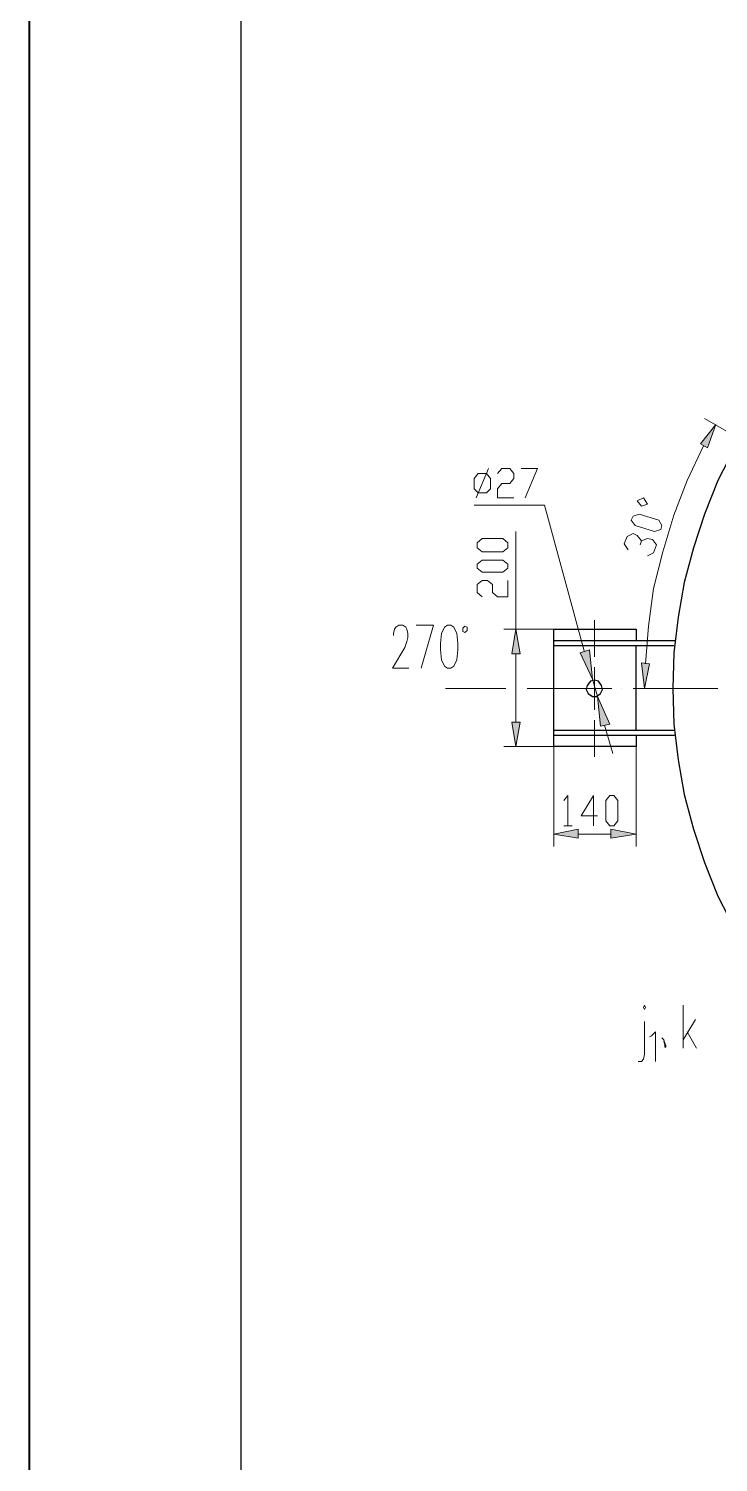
# Model space of a CAD drawing. Header units: inches. Extents: x -244 to 17, y 0 to 370.
# Drawn here: x -243.9 to -200.9, y 85.8 to 175.1 of the extents above; entities that cross this region are included whole.
import ezdxf

# ---------------------------------------------------------------- set-up
doc = ezdxf.new("R2010")
doc.units = ezdxf.units.IN
doc.header["$MEASUREMENT"] = 0
doc.layers.add('图层 1', color=7, linetype='Continuous')

# ---------------------------------------------------------------- blocks, each defined once
blk = doc.blocks.new('block 2')
at = {"layer": '图层 1', "true_color": 0xffffff}
h = blk.add_hatch(color=7, dxfattribs=at)
h.dxf.hatch_style = 2
h.paths.add_polyline_path([(152.019, 234.442), (152.019, 233.934), (150.495, 234.188)])
h = blk.add_hatch(color=7, dxfattribs=at)
h.dxf.hatch_style = 2
h.paths.add_polyline_path([(156.274, 234.442), (156.274, 233.934), (157.798, 234.188)])
h = blk.add_hatch(color=7, dxfattribs=at)
h.dxf.hatch_style = 2
h.paths.add_polyline_path([(145.352, 230.315), (144.78, 230.315), (145.034, 231.839)])
h = blk.add_hatch(color=7, dxfattribs=at)
h.dxf.hatch_style = 2
h.paths.add_polyline_path([(156.528, 229.616), (156.337, 230.188), (154.686, 229.426)])
h = blk.add_hatch(color=7, dxfattribs=at)
h.dxf.hatch_style = 2
h.paths.add_polyline_path([(151.892, 228.346), (151.765, 228.918), (153.607, 229.108)])
h = blk.add_hatch(color=7, dxfattribs=at)
h.dxf.hatch_style = 2
h.paths.add_polyline_path([(145.352, 228.283), (144.78, 228.283), (145.034, 226.695)])
h = blk.add_hatch(color=7, dxfattribs=at)
h.dxf.hatch_style = 2
h.paths.add_polyline_path([(155.639, 225.87), (155.702, 226.378), (154.115, 226.187)])
h = blk.add_hatch(color=7, dxfattribs=at)
h.dxf.hatch_style = 2
h.paths.add_polyline_path([(169.355, 222.695), (169.101, 222.25), (170.561, 221.742)])
at = {"layer": '图层 1', "lineweight": 0}
for points in [[(20.383, 3.175), (390.017, 3.175), (390.017, 264.541), (20.383, 264.541)], [(152.019, 234.442), (152.019, 233.934), (150.495, 234.188), (152.019, 234.442)], [(156.274, 234.442), (156.274, 233.934), (157.798, 234.188), (156.274, 234.442)], [(145.352, 230.315), (144.78, 230.315), (145.034, 231.839), (145.352, 230.315)], [(156.528, 229.616), (156.337, 230.188), (154.686, 229.426), (156.528, 229.616)], [(151.892, 228.346), (151.765, 228.918), (153.607, 229.108), (151.892, 228.346)], [(145.352, 228.283), (144.78, 228.283), (145.034, 226.695), (145.352, 228.283)], [(155.639, 225.87), (155.702, 226.378), (154.115, 226.187), (155.639, 225.87)], [(169.355, 222.695), (169.101, 222.25), (170.561, 221.742), (169.355, 222.695)]]:
    blk.add_lwpolyline(points, dxfattribs=at)
at = {"layer": '图层 1', "color": 7, "lineweight": 13, "true_color": 0xffffff}
for points in [[(20.383, 264.478), (20.383, 3.175), (389.954, 3.175), (389.954, 264.478), (20.383, 264.478)], [(165.545, 236.792), (165.545, 232.41), (156.464, 229.934)], [(150.495, 231.839), (150.495, 234.95)], [(152.019, 234.442), (152.019, 233.934), (150.495, 234.188), (152.019, 234.442)], [(152.019, 234.188), (156.274, 234.188)], [(156.274, 234.442), (156.274, 233.934), (157.798, 234.188), (156.274, 234.442)], [(157.798, 231.839), (157.798, 234.95)], [(157.798, 234.188), (163.894, 234.188)], [(150.495, 231.839), (144.272, 231.839)], [(145.352, 230.315), (144.78, 230.315), (145.034, 231.839), (145.352, 230.315)], [(145.034, 230.315), (145.034, 228.283)], [(156.528, 229.616), (156.337, 230.188), (154.686, 229.426), (156.528, 229.616)], [(151.892, 228.346), (151.765, 228.918), (153.607, 229.108), (151.892, 228.346)], [(153.607, 229.108), (154.686, 229.426)], [(145.352, 228.283), (144.78, 228.283), (145.034, 226.695), (145.352, 228.283)], [(151.829, 228.664), (150.051, 228.156)], [(150.813, 226.695), (144.272, 226.695)], [(155.639, 225.87), (155.702, 226.378), (154.115, 226.187), (155.639, 225.87)], [(169.228, 222.504), (167.069, 223.52), (164.91, 224.346), (162.624, 225.044), (160.338, 225.616), (157.988, 225.933), (155.639, 226.124)], [(169.355, 222.695), (169.101, 222.25), (170.561, 221.742), (169.355, 222.695)], [(165.608, 213.17), (170.942, 222.441)]]:
    blk.add_lwpolyline(points, dxfattribs=at)
at = {"layer": '图层 1', "color": 7, "lineweight": 30, "true_color": 0xffffff}
blk.add_lwpolyline([(24.765, 251.333), (24.765, 7.556), (385.572, 7.556), (385.572, 251.333), (24.765, 251.333)], dxfattribs=at)
at = {"layer": '图层 1', "color": 7, "lineweight": 20, "true_color": 0xffffff}
for points in [[(157.417, 241.808), (157.544, 241.808), (157.798, 241.745), (157.925, 241.681), (158.052, 241.491), (158.052, 241.237), (157.925, 241.046), (157.798, 240.983), (157.544, 240.919), (157.29, 240.919), (157.036, 240.983), (156.655, 241.11), (155.385, 241.872), (155.385, 240.856)], [(155.385, 240.094), (158.052, 239.332), (158.052, 240.411)], [(158.052, 238.443), (157.925, 238.633), (157.544, 238.824), (156.909, 238.887), (156.528, 238.887), (155.893, 238.824), (155.512, 238.633), (155.385, 238.443), (155.385, 238.252), (155.512, 238.062), (155.893, 237.871), (156.528, 237.808), (156.909, 237.808), (157.544, 237.871), (157.925, 238.062), (158.052, 238.252), (158.052, 238.443)], [(157.988, 237.363), (157.861, 237.49), (157.671, 237.49), (157.607, 237.363), (157.734, 237.236), (157.925, 237.236), (157.988, 237.363)], [(166.307, 236.538), (166.561, 236.792), (167.196, 236.792), (167.513, 236.538), (167.513, 236.03), (167.196, 235.776), (166.561, 235.776), (166.307, 236.03), (166.307, 236.538)], [(159.83, 236.284), (160.084, 236.601), (160.592, 236.601), (160.846, 236.284), (160.846, 235.966), (160.592, 235.649), (160.084, 235.649), (159.83, 235.331), (159.83, 234.696), (160.846, 234.696)], [(161.608, 234.696), (161.354, 235.014), (161.354, 236.284), (161.608, 236.601), (161.862, 236.601), (162.116, 236.284), (162.116, 235.014), (161.862, 234.696), (161.608, 234.696)], [(162.878, 234.696), (162.624, 235.014), (162.624, 236.284), (162.878, 236.601), (163.195, 236.601), (163.449, 236.284), (163.449, 235.014), (163.195, 234.696), (162.878, 234.696)], [(165.989, 236.665), (167.831, 235.903)], [(167.513, 235.331), (167.831, 235.077), (167.831, 234.569), (167.513, 234.315), (167.196, 234.315), (166.878, 234.569), (166.878, 235.077), (166.561, 235.331), (165.989, 235.331), (165.989, 234.315)], [(167.831, 233.871), (167.831, 232.855), (165.989, 233.617)], [(147.13, 231.204), (147.447, 230.95), (145.542, 230.95)], [(145.542, 231.204), (145.542, 230.696)], [(146.177, 229.108), (146.177, 230.124), (147.447, 229.362), (145.542, 229.362)], [(145.542, 228.346), (145.86, 228.6), (147.13, 228.6), (147.447, 228.346), (147.447, 228.092), (147.13, 227.838), (145.86, 227.838), (145.542, 228.092), (145.542, 228.346)], [(162.751, 227.203), (163.132, 227.457), (163.576, 227.267), (163.767, 226.886), (163.64, 226.632), (163.322, 226.378), (163.068, 226.441)], [(164.021, 225.171), (163.894, 225.552), (164.275, 226.759), (164.592, 227.013), (164.846, 226.886), (164.973, 226.505), (164.592, 225.298), (164.275, 225.108), (164.021, 225.171)], [(133.35, 226.187), (131.318, 226.187), (131.001, 226.251), (130.874, 226.378), (130.874, 226.568)], [(134.239, 226.251), (134.112, 226.187), (134.239, 226.124), (134.366, 226.187), (134.239, 226.251)], [(163.322, 226.378), (163.449, 225.997), (163.386, 225.679), (163.068, 225.425), (162.56, 225.616), (162.37, 225.997)], [(165.481, 226.378), (165.799, 226.632), (165.989, 226.251), (165.608, 225.997), (165.481, 226.378)], [(132.398, 225.87), (132.461, 225.743), (132.715, 225.489), (130.874, 225.489)], [(132.144, 224.981), (131.89, 224.917), (131.763, 224.917), (131.763, 224.854), (131.89, 224.854), (132.017, 224.917)], [(131.763, 224.917), (131.763, 224.917)], [(132.207, 224.981), (132.017, 224.917)], [(132.334, 225.108), (132.207, 224.981)], [(134.366, 223.774), (131.699, 223.774)], [(132.715, 223.52), (131.699, 222.949)], [(133.477, 223.012), (132.207, 223.774)]]:
    blk.add_lwpolyline(points, dxfattribs=at)
at = {"layer": '图层 1', "color": 7, "lineweight": 5, "true_color": 0xffffff}
for points in [[(154.115, 238.57), (154.115, 234.823)], [(154.115, 234.188), (154.115, 234.188)], [(154.115, 233.49), (154.115, 228.219)], [(149.86, 229.299), (152.146, 229.299)], [(152.464, 229.299), (152.464, 229.299)], [(152.781, 229.299), (155.448, 229.299)], [(155.766, 229.299), (155.766, 229.299)], [(156.083, 229.299), (158.369, 229.299)], [(154.115, 227.584), (154.115, 227.584)], [(154.115, 226.886), (154.115, 221.615)]]:
    blk.add_lwpolyline(points, dxfattribs=at)
at = {"layer": '图层 1', "color": 7, "lineweight": 25, "true_color": 0xffffff}
for points in [[(151.194, 226.695), (150.495, 226.695), (150.495, 231.839), (154.115, 231.839)], [(151.194, 231.839), (151.194, 224.282)], [(151.511, 231.839), (151.511, 224.346)], [(154.115, 231.839), (157.798, 231.839), (157.798, 226.695), (157.099, 226.695)], [(156.782, 231.839), (156.782, 224.346)], [(157.099, 231.839), (157.099, 224.282)], [(154.623, 229.299), (154.559, 229.553), (154.305, 229.743), (154.051, 229.807), (153.797, 229.68), (153.607, 229.426), (153.607, 229.172), (153.797, 228.918), (154.051, 228.791), (154.305, 228.854), (154.559, 229.045), (154.623, 229.299)], [(151.511, 226.695), (154.115, 226.695), (156.782, 226.695)], [(169.037, 220.599), (167.069, 221.615), (164.973, 222.441), (162.878, 223.139), (160.719, 223.711), (158.56, 224.092), (156.337, 224.346), (154.115, 224.409), (151.892, 224.346), (149.67, 224.092), (147.511, 223.711), (145.352, 223.139), (143.256, 222.441), (141.161, 221.615), (139.192, 220.599)]]:
    blk.add_lwpolyline(points, dxfattribs=at)

msp = doc.modelspace()

# ---------------------------------------------------------------- block references
at = {"layer": '图层 1', "rotation": 90}
msp.add_blockref('block 2', (20.648, -20.119), dxfattribs=at)

doc.saveas('drawing.dxf')
